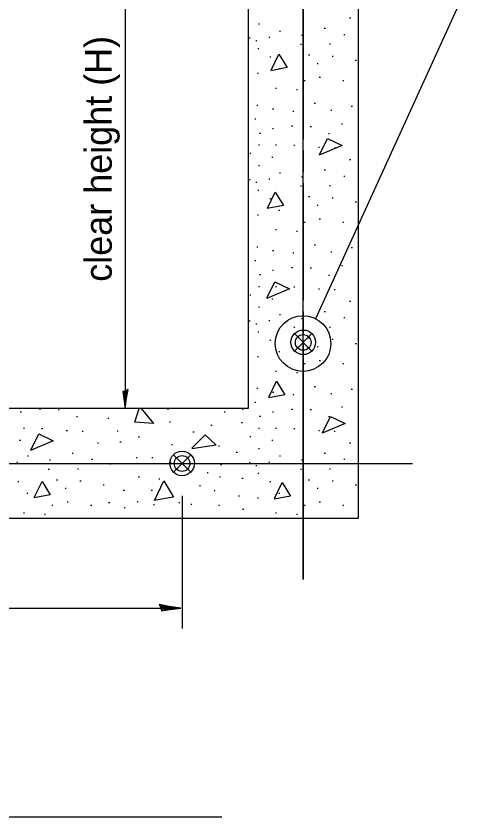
# Model space of a CAD drawing. Extents: x 53821 to 55221, y 43104 to 43593.
# Drawn here: x 54296.6 to 54336.3, y 43256.4 to 43327.8 of the extents above; entities that cross this region are included whole.
import ezdxf

# ---------------------------------------------------------------- set-up
doc = ezdxf.new("R2010")
doc.units = 0
for name, color, linetype in [('Design_EX_Roadway Dimensions', 7, 'Continuous'), ('Design_PR_Roadway Notes', 7, 'Continuous'), ('Removal_Items', 7, 'Continuous'), ('Sheets_General Details', 7, 'Continuous'), ('Signals_EX_Underground Conduit', 7, 'Continuous'), ('Topo_Building', 7, 'Continuous')]:
    doc.layers.add(name, color=color, linetype=linetype)

msp = doc.modelspace()

# ---------------------------------------------------------------- linework, layer by layer
at = {"layer": 'Design_EX_Roadway Dimensions'}
for p, q in [((54306.288, 43351.736), (54306.288, 43292.824)), ((54336.316, 43329.507), (54323.271, 43300.828)), ((54321.388, 43297.948), (54322.942, 43299.498)), ((54321.39, 43299.5), (54322.94, 43297.946)), ((54310.587, 43287.144), (54312.141, 43288.694)), ((54310.589, 43288.696), (54312.139, 43287.142)), ((54311.365, 43285.013), (54311.365, 43273.171)), ((54264.299, 43275.009), (54311.269, 43275.009))]:
    msp.add_line(p, q, dxfattribs=at)
for points in [[(54322.165, 43337.797), (54322.165, 43316.849)], [(54322.165, 43315.867), (54322.165, 43313.904)], [(54322.165, 43312.921), (54322.165, 43302.451)], [(54322.165, 43301.468), (54322.165, 43299.504)], [(54322.165, 43298.521), (54322.165, 43277.572)], [(54306.311, 43294.379), (54306.079, 43294.327), (54306.179, 43293.669), (54306.288, 43292.824), (54306.412, 43293.727), (54306.551, 43294.517), (54306.311, 43294.379), (54306.157, 43294.309), (54306.289, 43293.392), (54306.465, 43294.395), (54306.268, 43294.247), (54306.295, 43293.825), (54306.356, 43294.231)], [(54296.652, 43287.913), (54307.124, 43287.913)], [(54308.104, 43287.913), (54310.069, 43287.913)], [(54311.052, 43287.913), (54331.901, 43287.913)], [(54309.469, 43275.035), (54309.527, 43274.768), (54310.291, 43274.883), (54311.269, 43275.009), (54310.224, 43275.153), (54309.308, 43275.315), (54309.469, 43275.035), (54309.548, 43274.859), (54310.613, 43275.011), (54309.451, 43275.213), (54309.62, 43274.985), (54310.111, 43275.017), (54309.64, 43275.089)]]:
    msp.add_lwpolyline(points, dxfattribs=at)
for centre, radius in [((54322.149, 43298.614), 2.482), ((54322.165, 43298.723), 1.097), ((54311.364, 43287.919), 1.097)]:
    msp.add_circle(centre, radius, dxfattribs=at)
at = {"layer": 'Design_PR_Roadway Notes'}
for p, q in [((54322.165, 43277.56), (54322.165, 43366.597)), ((54242.975, 43287.913), (54331.901, 43287.913))]:
    msp.add_line(p, q, dxfattribs=at)
at = {"layer": 'Removal_Items'}
for p, q in [((54326.3, 43327.676), (54326.397, 43327.676)), ((54318.175, 43327.147), (54318.272, 43327.147)), ((54320.053, 43326.492), (54320.151, 43326.492)), ((54322.013, 43326.136), (54322.111, 43326.136)), ((54324.04, 43326.747), (54324.139, 43326.747)), ((54325.772, 43326.197), (54325.869, 43326.197)), ((54317.336, 43325.904), (54317.435, 43325.904)), ((54317.94, 43325.649), (54318.04, 43325.649)), ((54319.101, 43325.945), (54319.199, 43325.945)), ((54318.111, 43324.939), (54318.208, 43324.939)), ((54321.909, 43325.32), (54322.007, 43325.32)), ((54324.504, 43325.353), (54324.603, 43325.353)), ((54319.187, 43324.201), (54319.284, 43324.201)), ((54322.647, 43324.369), (54322.747, 43324.369)), ((54324.736, 43324.264), (54324.835, 43324.264)), ((54323.408, 43323.608), (54323.504, 43323.608)), ((54326.807, 43323.905), (54326.907, 43323.905)), ((54318.088, 43322.745), (54318.187, 43322.745)), ((54319.988, 43323.165), (54320.087, 43323.165)), ((54322.224, 43322.089), (54322.324, 43322.089)), ((54323.597, 43322.384), (54323.696, 43322.384)), ((54325.685, 43322.089), (54325.787, 43322.089)), ((54319.693, 43321.412), (54319.791, 43321.412)), ((54321.572, 43321.288), (54321.669, 43321.288)), ((54318.024, 43319.893), (54318.123, 43319.893)), ((54323.155, 43320.061), (54323.252, 43320.061)), ((54326.447, 43319.809), (54326.544, 43319.809)), ((54319.439, 43319.556), (54319.536, 43319.556)), ((54321.235, 43319.347), (54321.332, 43319.347)), ((54324.612, 43319.429), (54324.709, 43319.429)), ((54317.843, 43318.668), (54317.94, 43318.668)), ((54325.581, 43318.227), (54325.679, 43318.227)), ((54319.419, 43317.804), (54319.517, 43317.804)), ((54321.127, 43318.036), (54321.227, 43318.036)), ((54322.795, 43317.995), (54322.895, 43317.995)), ((54318.279, 43317.403), (54318.376, 43317.403)), ((54324.42, 43317.361), (54324.519, 43317.361)), ((54318.175, 43316.347), (54318.272, 43316.347)), ((54319.693, 43316.347), (54319.791, 43316.347)), ((54321.317, 43316.307), (54321.416, 43316.307)), ((54323.515, 43316.137), (54323.612, 43316.137)), ((54317.399, 43315.589), (54317.496, 43315.589)), ((54324.927, 43316.073), (54325.027, 43316.073)), ((54319.355, 43315.251), (54319.453, 43315.251)), ((54326.3, 43315.04), (54326.397, 43315.04)), ((54318.175, 43314.512), (54318.272, 43314.512)), ((54324.04, 43314.109), (54324.139, 43314.109)), ((54319.101, 43313.308), (54319.199, 43313.308)), ((54320.053, 43313.856), (54320.151, 43313.856)), ((54322.013, 43313.5), (54322.111, 43313.5)), ((54325.772, 43313.564), (54325.869, 43313.564)), ((54317.94, 43313.013), (54318.04, 43313.013)), ((54321.909, 43312.683), (54322.007, 43312.683)), ((54324.504, 43312.717), (54324.603, 43312.717)), ((54318.111, 43312.304), (54318.208, 43312.304)), ((54319.187, 43311.564), (54319.284, 43311.564)), ((54322.647, 43311.733), (54322.747, 43311.733)), ((54324.736, 43311.628), (54324.835, 43311.628)), ((54326.807, 43311.268), (54326.907, 43311.268)), ((54319.988, 43310.529), (54320.087, 43310.529)), ((54323.408, 43310.973), (54323.504, 43310.973)), ((54318.088, 43310.108), (54318.187, 43310.108)), ((54323.597, 43309.748), (54323.696, 43309.748)), ((54322.224, 43309.453), (54322.324, 43309.453)), ((54325.685, 43309.453), (54325.787, 43309.453)), ((54319.693, 43308.777), (54319.791, 43308.777)), ((54321.572, 43308.651), (54321.669, 43308.651)), ((54318.024, 43307.257), (54318.123, 43307.257)), ((54319.439, 43306.921), (54319.536, 43306.921)), ((54323.155, 43307.428), (54323.252, 43307.428)), ((54324.612, 43306.795), (54324.709, 43306.795)), ((54326.447, 43307.173), (54326.544, 43307.173)), ((54321.235, 43306.712), (54321.332, 43306.712)), ((54317.843, 43306.033), (54317.94, 43306.033)), ((54321.127, 43305.401), (54321.227, 43305.401)), ((54322.795, 43305.36), (54322.895, 43305.36)), ((54325.581, 43305.592), (54325.679, 43305.592)), ((54318.279, 43304.769), (54318.376, 43304.769)), ((54319.419, 43305.169), (54319.517, 43305.169)), ((54324.42, 43304.724), (54324.519, 43304.724)), ((54318.175, 43303.712), (54318.272, 43303.712)), ((54319.693, 43303.712), (54319.791, 43303.712)), ((54321.317, 43303.672), (54321.416, 43303.672)), ((54323.515, 43303.501), (54323.612, 43303.501)), ((54324.927, 43303.437), (54325.027, 43303.437)), ((54317.399, 43302.955), (54317.496, 43302.955)), ((54319.355, 43302.617), (54319.453, 43302.617)), ((54318.175, 43301.877), (54318.272, 43301.877)), ((54326.3, 43302.404), (54326.397, 43302.404)), ((54320.053, 43301.221), (54320.151, 43301.221)), ((54324.04, 43301.476), (54324.139, 43301.476)), ((54317.336, 43300.632), (54317.435, 43300.632)), ((54317.94, 43300.377), (54318.04, 43300.377)), ((54319.101, 43300.673), (54319.199, 43300.673)), ((54322.013, 43300.864), (54322.111, 43300.864)), ((54325.772, 43300.925), (54325.869, 43300.925)), ((54318.111, 43299.667), (54318.208, 43299.667)), ((54321.331, 43300.077), (54321.428, 43300.077)), ((54324.504, 43300.081), (54324.603, 43300.081)), ((54319.187, 43298.929), (54319.284, 43298.929)), ((54324.736, 43298.993), (54324.835, 43298.993)), ((54323.408, 43298.337), (54323.504, 43298.337)), ((54326.807, 43298.633), (54326.907, 43298.633)), ((54319.988, 43297.893), (54320.087, 43297.893)), ((54318.088, 43297.472), (54318.187, 43297.472)), ((54322.224, 43296.819), (54322.324, 43296.819)), ((54323.597, 43297.115), (54323.696, 43297.115)), ((54325.685, 43296.819), (54325.787, 43296.819)), ((54319.693, 43296.141), (54319.791, 43296.141)), ((54323.155, 43294.793), (54323.252, 43294.793)), ((54318.024, 43294.624), (54318.123, 43294.624)), ((54319.439, 43294.284), (54319.536, 43294.284)), ((54321.235, 43294.073), (54321.332, 43294.073)), ((54324.612, 43294.16), (54324.709, 43294.16)), ((54326.447, 43294.537), (54326.544, 43294.537)), ((54317.843, 43293.397), (54317.94, 43293.397)), ((54296.944, 43292.533), (54297.045, 43292.533)), ((54298.655, 43292.765), (54298.752, 43292.765)), ((54300.324, 43292.723), (54300.421, 43292.723)), ((54315.119, 43292.512), (54315.219, 43292.512)), ((54319.419, 43292.533), (54319.517, 43292.533)), ((54321.127, 43292.765), (54321.227, 43292.765)), ((54322.795, 43292.723), (54322.895, 43292.723)), ((54325.581, 43292.955), (54325.679, 43292.955)), ((54301.948, 43292.089), (54302.047, 43292.089)), ((54304.735, 43291.964), (54304.835, 43291.964)), ((54318.279, 43292.132), (54318.376, 43292.132)), ((54324.42, 43292.089), (54324.519, 43292.089)), ((54297.22, 43291.076), (54297.319, 43291.076)), ((54310.244, 43291.625), (54310.341, 43291.625)), ((54313.939, 43291.332), (54314.036, 43291.332)), ((54316.639, 43291.564), (54316.739, 43291.564)), ((54318.175, 43291.076), (54318.272, 43291.076)), ((54319.693, 43291.076), (54319.791, 43291.076)), ((54298.845, 43291.035), (54298.947, 43291.035)), ((54301.04, 43290.865), (54301.139, 43290.865)), ((54302.455, 43290.801), (54302.555, 43290.801)), ((54305.579, 43290.824), (54305.676, 43290.824)), ((54312.333, 43290.739), (54312.431, 43290.739)), ((54321.317, 43291.035), (54321.416, 43291.035)), ((54323.515, 43290.865), (54323.612, 43290.865)), ((54324.927, 43290.801), (54325.027, 43290.801)), ((54296.883, 43289.98), (54296.98, 43289.98)), ((54303.828, 43289.765), (54303.927, 43289.765)), ((54305.831, 43289.852), (54305.928, 43289.852)), ((54307.459, 43290.275), (54307.556, 43290.275)), ((54317.399, 43290.317), (54317.496, 43290.317)), ((54319.355, 43289.98), (54319.453, 43289.98)), ((54326.3, 43289.765), (54326.397, 43289.765)), ((54310.413, 43289.597), (54310.511, 43289.597)), ((54314.613, 43289.473), (54314.712, 43289.473)), ((54316.195, 43288.923), (54316.295, 43288.923)), ((54318.175, 43289.241), (54318.272, 43289.241)), ((54297.58, 43288.587), (54297.677, 43288.587)), ((54299.541, 43288.227), (54299.639, 43288.227)), ((54301.571, 43288.841), (54301.668, 43288.841)), ((54303.3, 43288.291), (54303.397, 43288.291)), ((54307.268, 43288.459), (54307.365, 43288.459)), ((54308.66, 43288.459), (54308.76, 43288.459)), ((54320.053, 43288.587), (54320.151, 43288.587)), ((54322.013, 43288.227), (54322.111, 43288.227)), ((54324.04, 43288.841), (54324.139, 43288.841)), ((54325.772, 43288.291), (54325.869, 43288.291)), ((54296.631, 43288.04), (54296.728, 43288.04)), ((54304.923, 43287.889), (54305.021, 43287.889)), ((54310.307, 43288.04), (54310.407, 43288.04)), ((54314.8, 43287.828), (54314.901, 43287.828)), ((54317.336, 43287.996), (54317.435, 43287.996)), ((54317.94, 43287.741), (54318.04, 43287.741)), ((54319.101, 43288.04), (54319.199, 43288.04)), ((54299.436, 43287.412), (54299.533, 43287.412)), ((54302.031, 43287.445), (54302.131, 43287.445)), ((54313.599, 43287.116), (54313.699, 43287.116)), ((54318.111, 43287.033), (54318.208, 43287.033)), ((54321.909, 43287.412), (54322.007, 43287.412)), ((54324.504, 43287.445), (54324.603, 43287.445)), ((54296.712, 43286.293), (54296.811, 43286.293)), ((54300.173, 43286.461), (54300.275, 43286.461)), ((54302.263, 43286.356), (54302.363, 43286.356)), ((54307.456, 43286.715), (54307.556, 43286.715)), ((54309.295, 43286.547), (54309.391, 43286.547)), ((54314.696, 43286.715), (54314.796, 43286.715)), ((54316.701, 43286.608), (54316.803, 43286.608)), ((54319.187, 43286.293), (54319.284, 43286.293)), ((54322.647, 43286.461), (54322.747, 43286.461)), ((54324.736, 43286.356), (54324.835, 43286.356)), ((54300.935, 43285.701), (54301.035, 43285.701)), ((54304.335, 43285.997), (54304.432, 43285.997)), ((54306.127, 43285.533), (54306.224, 43285.533)), ((54308.619, 43285.533), (54308.716, 43285.533)), ((54312.925, 43285.956), (54313.021, 43285.956)), ((54314.213, 43285.491), (54314.311, 43285.491)), ((54323.408, 43285.701), (54323.504, 43285.701)), ((54326.807, 43285.997), (54326.907, 43285.997)), ((54297.515, 43285.26), (54297.612, 43285.26)), ((54316.388, 43285.027), (54316.485, 43285.027)), ((54318.088, 43284.836), (54318.187, 43284.836)), ((54319.988, 43285.26), (54320.087, 43285.26)), ((54299.755, 43284.184), (54299.851, 43284.184)), ((54301.125, 43284.48), (54301.223, 43284.48)), ((54303.215, 43284.184), (54303.311, 43284.184)), ((54304.819, 43284.436), (54304.917, 43284.436)), ((54306.191, 43283.971), (54306.288, 43283.971)), ((54307.351, 43284.52), (54307.451, 43284.52)), ((54308.808, 43284.245), (54308.907, 43284.245)), ((54311.068, 43284.436), (54311.165, 43284.436)), ((54312.141, 43284.267), (54312.24, 43284.267)), ((54314.613, 43284.184), (54314.712, 43284.184)), ((54322.224, 43284.184), (54322.324, 43284.184)), ((54323.597, 43284.48), (54323.696, 43284.48)), ((54325.685, 43284.184), (54325.787, 43284.184)), ((54297.22, 43283.507), (54297.319, 43283.507)), ((54299.099, 43283.38), (54299.197, 43283.38)), ((54316.765, 43283.824), (54316.863, 43283.824)), ((54319.693, 43283.507), (54319.791, 43283.507)), ((54321.572, 43283.38), (54321.669, 43283.38))]:
    msp.add_line(p, q, dxfattribs=at)
for points in [[(54319.299, 43323.013), (54319.987, 43324.441), (54320.724, 43323.236), (54319.285, 43322.964)], [(54323.609, 43315.455), (54324.323, 43316.908), (54325.625, 43316.292), (54323.595, 43315.424)], [(54318.972, 43310.705), (54319.66, 43312.131), (54320.397, 43310.928), (54318.959, 43310.656)], [(54318.924, 43302.656), (54319.637, 43304.108), (54320.94, 43303.492), (54318.909, 43302.625)], [(54319.108, 43293.817), (54319.796, 43295.244), (54320.533, 43294.039), (54319.095, 43293.768)], [(54307.16, 43291.601), (54307.552, 43292.824)], [(54307.725, 43292.824), (54308.832, 43291.477)], [(54323.883, 43290.647), (54324.596, 43292.097), (54325.899, 43291.483), (54323.868, 43290.617)], [(54308.832, 43291.477), (54307.16, 43291.601)], [(54297.871, 43289.093), (54298.583, 43290.544), (54299.887, 43289.929), (54297.853, 43289.064)], [(54312.248, 43289.277), (54313.427, 43290.459), (54314.411, 43289.551), (54312.227, 43289.229)], [(54298.189, 43284.889), (54298.879, 43286.316), (54299.613, 43285.112), (54298.176, 43284.841)], [(54308.943, 43284.675), (54309.731, 43286.368), (54310.615, 43284.895), (54308.844, 43284.6)], [(54319.599, 43284.781), (54320.287, 43286.208), (54321.024, 43285.004), (54319.585, 43284.733)]]:
    msp.add_lwpolyline(points, dxfattribs=at)
at = {"layer": 'Sheets_General Details'}
msp.add_line((54260.569, 43256.365), (54314.911, 43256.365), dxfattribs=at)
at = {"layer": 'Signals_EX_Underground Conduit'}
for p, q in [((54317.336, 43313.268), (54317.435, 43313.268)), ((54322.647, 43299.097), (54322.747, 43299.097)), ((54321.572, 43296.016), (54321.669, 43296.016)), ((54310.053, 43292.765), (54310.152, 43292.765)), ((54316.724, 43292.765), (54316.823, 43292.765))]:
    msp.add_line(p, q, dxfattribs=at)
at = {"layer": 'Topo_Building'}
for p, q in [((54327.076, 43361.555), (54327.076, 43283.004)), ((54317.255, 43351.736), (54317.255, 43292.824)), ((54317.255, 43292.824), (54258.343, 43292.824)), ((54327.076, 43283.004), (54248.525, 43283.004))]:
    msp.add_line(p, q, dxfattribs=at)
for centre in [(54322.165, 43298.714), (54311.365, 43287.911)]:
    msp.add_circle(centre, 0.702, dxfattribs=at)

# ---------------------------------------------------------------- texts
at = {"layer": 'Design_EX_Roadway Dimensions'}
msp.add_text('clear height (H)', height=2.4, rotation=90, dxfattribs=at).set_placement((54305.098, 43304.129))

doc.saveas('drawing.dxf')
